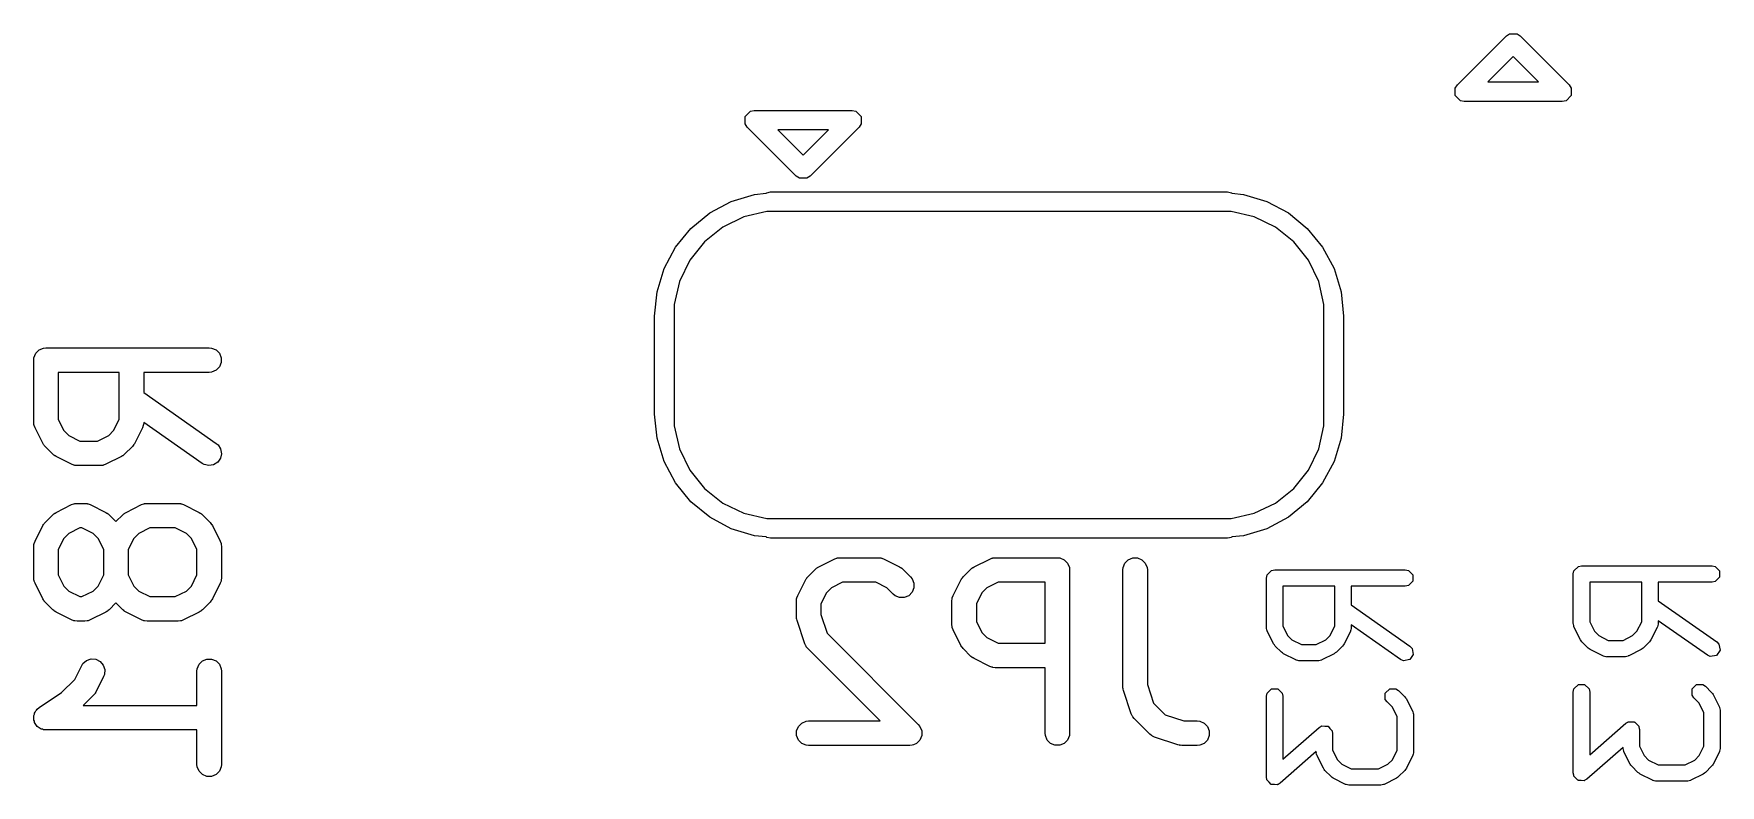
# Model space of a CAD drawing. Header units: inches. Extents: x 0.38 to 5.39, y 0.12 to 3.22.
# Drawn here: x 2.7981 to 3.2049, y 1.8721 to 2.0534 of the extents above; entities that cross this region are included whole.
import ezdxf

# ---------------------------------------------------------------- set-up
doc = ezdxf.new("R2010")
doc.units = ezdxf.units.IN
doc.header["$MEASUREMENT"] = 0
doc.layers.add('BLACK', color=250, linetype='CONTINUOUS')

msp = doc.modelspace()

# ---------------------------------------------------------------- linework, layer by layer
at = {"layer": 'BLACK', "linetype": 'CONTINUOUS'}
for p, q in [((3.14148, 2.04104), (3.15329, 2.05285)), ((3.15329, 2.05285), (3.15406, 2.05336)), ((3.15406, 2.05336), (3.15586, 2.05336)), ((3.15586, 2.05336), (3.15663, 2.05285)), ((3.15663, 2.05285), (3.16844, 2.04104)), ((3.15496, 2.04784), (3.14885, 2.04173)), ((3.16107, 2.04173), (3.15496, 2.04784)), ((3.14097, 2.04027), (3.14148, 2.04104)), ((3.14097, 2.03847), (3.14097, 2.04027)), ((3.14225, 2.03719), (3.14097, 2.03847)), ((3.14885, 2.04173), (3.16107, 2.04173)), ((3.16895, 2.03847), (3.16768, 2.03719)), ((3.16844, 2.04104), (3.16895, 2.04027)), ((3.16895, 2.04027), (3.16895, 2.03847)), ((2.96971, 2.03342), (2.97099, 2.0347)), ((2.97099, 2.0347), (2.97189, 2.03488)), ((2.97189, 2.03488), (2.99551, 2.03488)), ((2.99551, 2.03488), (2.99642, 2.0347)), ((2.99642, 2.0347), (2.99769, 2.03342)), ((3.14315, 2.03701), (3.14225, 2.03719)), ((3.16677, 2.03701), (3.14315, 2.03701)), ((3.16768, 2.03719), (3.16677, 2.03701)), ((2.96971, 2.03162), (2.96971, 2.03342)), ((2.97022, 2.03085), (2.96971, 2.03162)), ((2.98203, 2.01904), (2.97022, 2.03085)), ((2.97759, 2.03016), (2.9837, 2.02405)), ((2.98981, 2.03016), (2.97759, 2.03016)), ((2.9837, 2.02405), (2.98981, 2.03016)), ((2.99718, 2.03085), (2.98537, 2.01904)), ((2.99769, 2.03162), (2.99718, 2.03085)), ((2.99769, 2.03342), (2.99769, 2.03162)), ((2.9828, 2.01853), (2.98203, 2.01904)), ((2.9846, 2.01853), (2.9828, 2.01853)), ((2.98537, 2.01904), (2.9846, 2.01853)), ((2.96634, 2.01292), (2.97196, 2.01462)), ((2.97196, 2.01462), (2.97481, 2.0149)), ((2.97481, 2.0149), (2.97492, 2.01502)), ((2.97492, 2.01502), (2.97583, 2.0152)), ((2.97583, 2.0152), (3.08606, 2.0152)), ((3.08606, 2.0152), (3.08697, 2.01502)), ((3.08697, 2.01502), (3.08708, 2.0149)), ((3.08708, 2.0149), (3.08993, 2.01462)), ((3.08993, 2.01462), (3.09554, 2.01292)), ((2.95664, 2.00643), (2.96117, 2.01015)), ((2.96117, 2.01015), (2.96634, 2.01292)), ((2.97496, 2.01047), (2.96942, 2.00921)), ((2.9778, 2.01047), (2.97496, 2.01047)), ((3.08409, 2.01047), (2.9778, 2.01047)), ((3.08693, 2.01047), (3.08409, 2.01047)), ((3.09247, 2.00921), (3.08693, 2.01047)), ((3.09554, 2.01292), (3.10072, 2.01015)), ((3.10072, 2.01015), (3.10525, 2.00643)), ((2.95292, 2.0019), (2.95664, 2.00643)), ((2.9643, 2.00675), (2.95987, 2.00321)), ((2.96942, 2.00921), (2.9643, 2.00675)), ((3.09758, 2.00675), (3.09247, 2.00921)), ((3.10202, 2.00321), (3.09758, 2.00675)), ((3.10525, 2.00643), (3.10897, 2.0019)), ((2.95015, 1.99673), (2.95292, 2.0019)), ((2.95987, 2.00321), (2.95633, 1.99877)), ((3.10556, 1.99877), (3.10202, 2.00321)), ((3.10897, 2.0019), (3.11174, 1.99673)), ((2.95633, 1.99877), (2.95386, 1.99365)), ((3.10803, 1.99365), (3.10556, 1.99877)), ((2.94845, 1.99111), (2.95015, 1.99673)), ((2.95386, 1.99365), (2.9526, 1.98811)), ((3.10929, 1.98811), (3.10803, 1.99365)), ((3.11174, 1.99673), (3.11344, 1.99111)), ((2.94787, 1.98528), (2.94845, 1.99111)), ((3.11344, 1.99111), (3.11402, 1.98528)), ((2.94787, 1.96165), (2.94787, 1.98528)), ((2.9526, 1.98811), (2.9526, 1.98528)), ((2.9526, 1.98528), (2.9526, 1.96165)), ((3.10929, 1.98528), (3.10929, 1.98811)), ((3.10929, 1.96165), (3.10929, 1.98528)), ((3.11402, 1.98528), (3.11402, 1.96165)), ((2.79862, 1.97631), (2.79944, 1.97712)), ((2.79944, 1.97712), (2.8005, 1.97756)), ((2.8005, 1.97756), (2.80108, 1.97762)), ((2.80108, 1.97762), (2.84045, 1.97762)), ((2.84045, 1.97762), (2.84103, 1.97756)), ((2.84103, 1.97756), (2.84209, 1.97712)), ((2.84209, 1.97712), (2.8429, 1.97631)), ((2.79813, 1.97466), (2.79818, 1.97524)), ((2.79813, 1.95967), (2.79813, 1.97466)), ((2.79818, 1.97524), (2.79862, 1.97631)), ((2.8429, 1.97302), (2.84209, 1.97221)), ((2.8429, 1.97631), (2.84335, 1.97524)), ((2.84335, 1.97409), (2.8429, 1.97302)), ((2.84335, 1.97524), (2.84335, 1.97409)), ((2.81875, 1.97171), (2.80403, 1.97171)), ((2.80403, 1.97171), (2.80403, 1.96036)), ((2.81875, 1.96036), (2.81875, 1.97171)), ((2.84045, 1.97171), (2.82465, 1.97171)), ((2.82465, 1.97171), (2.82465, 1.96683)), ((2.84103, 1.97177), (2.84045, 1.97171)), ((2.84209, 1.97221), (2.84103, 1.97177)), ((2.82465, 1.96683), (2.84214, 1.95459)), ((2.94845, 1.95582), (2.94787, 1.96165)), ((2.9526, 1.96165), (2.9526, 1.95881)), ((3.10929, 1.95881), (3.10929, 1.96165)), ((3.11402, 1.96165), (3.11344, 1.95582)), ((2.79818, 1.95909), (2.79813, 1.95967)), ((2.79822, 1.95899), (2.79818, 1.95909)), ((2.79823, 1.95889), (2.79822, 1.95899)), ((2.79844, 1.95835), (2.79823, 1.95889)), ((2.80031, 1.9546), (2.79844, 1.95835)), ((2.80403, 1.96036), (2.80538, 1.95767)), ((2.80538, 1.95767), (2.80658, 1.95647)), ((2.8162, 1.95647), (2.8174, 1.95767)), ((2.8174, 1.95767), (2.81875, 1.96036)), ((2.82434, 1.95835), (2.82247, 1.9546)), ((2.82455, 1.95889), (2.82434, 1.95835)), ((2.82456, 1.95899), (2.82455, 1.95889)), ((2.8246, 1.95909), (2.82456, 1.95899)), ((2.82465, 1.95962), (2.8246, 1.95909)), ((2.83876, 1.94975), (2.82465, 1.95962)), ((2.9526, 1.95881), (2.95386, 1.95328)), ((3.10803, 1.95328), (3.10929, 1.95881)), ((2.80047, 1.95435), (2.80031, 1.9546)), ((2.8005, 1.95428), (2.80047, 1.95435)), ((2.80057, 1.9542), (2.8005, 1.95428)), ((2.80062, 1.95411), (2.80057, 1.9542)), ((2.80068, 1.95406), (2.80062, 1.95411)), ((2.80087, 1.95383), (2.80068, 1.95406)), ((2.80274, 1.95195), (2.80087, 1.95383)), ((2.80658, 1.95647), (2.80928, 1.95512)), ((2.80928, 1.95512), (2.81351, 1.95512)), ((2.81351, 1.95512), (2.8162, 1.95647)), ((2.82192, 1.95383), (2.82004, 1.95195)), ((2.8221, 1.95406), (2.82192, 1.95383)), ((2.82216, 1.95411), (2.8221, 1.95406)), ((2.82222, 1.9542), (2.82216, 1.95411)), ((2.82228, 1.95428), (2.82222, 1.9542)), ((2.82231, 1.95435), (2.82228, 1.95428)), ((2.82247, 1.9546), (2.82231, 1.95435)), ((2.84214, 1.95459), (2.84258, 1.95421)), ((2.84258, 1.95421), (2.8432, 1.95324)), ((2.8432, 1.95324), (2.8434, 1.9521)), ((2.95015, 1.9502), (2.94845, 1.95582)), ((2.95386, 1.95328), (2.95633, 1.94816)), ((3.10556, 1.94816), (3.10803, 1.95328)), ((3.11344, 1.95582), (3.11174, 1.9502)), ((2.80297, 1.95177), (2.80274, 1.95195)), ((2.80302, 1.95171), (2.80297, 1.95177)), ((2.80311, 1.95165), (2.80302, 1.95171)), ((2.80319, 1.95159), (2.80311, 1.95165)), ((2.80326, 1.95156), (2.80319, 1.95159)), ((2.80351, 1.9514), (2.80326, 1.95156)), ((2.80726, 1.94953), (2.80351, 1.9514)), ((2.8078, 1.94932), (2.80726, 1.94953)), ((2.8079, 1.94931), (2.8078, 1.94932)), ((2.808, 1.94927), (2.8079, 1.94931)), ((2.80858, 1.94921), (2.808, 1.94927)), ((2.8142, 1.94921), (2.80858, 1.94921)), ((2.81478, 1.94927), (2.8142, 1.94921)), ((2.81488, 1.94931), (2.81478, 1.94927)), ((2.81498, 1.94932), (2.81488, 1.94931)), ((2.81552, 1.94953), (2.81498, 1.94932)), ((2.81927, 1.9514), (2.81552, 1.94953)), ((2.81952, 1.95156), (2.81927, 1.9514)), ((2.81959, 1.95159), (2.81952, 1.95156)), ((2.81967, 1.95165), (2.81959, 1.95159)), ((2.81976, 1.95171), (2.81967, 1.95165)), ((2.81981, 1.95177), (2.81976, 1.95171)), ((2.82004, 1.95195), (2.81981, 1.95177)), ((2.83926, 1.94946), (2.83876, 1.94975)), ((2.84039, 1.94922), (2.83926, 1.94946)), ((2.84152, 1.94942), (2.84039, 1.94922)), ((2.84249, 1.95003), (2.84152, 1.94942)), ((2.84315, 1.95098), (2.84249, 1.95003)), ((2.8434, 1.9521), (2.84315, 1.95098)), ((2.95292, 1.94503), (2.95015, 1.9502)), ((3.11174, 1.9502), (3.10897, 1.94503)), ((2.95664, 1.9405), (2.95292, 1.94503)), ((2.95633, 1.94816), (2.95987, 1.94372)), ((3.10202, 1.94372), (3.10556, 1.94816)), ((3.10897, 1.94503), (3.10525, 1.9405)), ((2.96117, 1.93677), (2.95664, 1.9405)), ((2.95987, 1.94372), (2.9643, 1.94018)), ((3.09758, 1.94018), (3.10202, 1.94372)), ((3.10525, 1.9405), (3.10072, 1.93677)), ((2.80087, 1.93551), (2.80274, 1.93738)), ((2.80274, 1.93738), (2.80297, 1.93757)), ((2.80297, 1.93757), (2.80302, 1.93763)), ((2.80302, 1.93763), (2.80311, 1.93768)), ((2.80311, 1.93768), (2.80319, 1.93775)), ((2.80319, 1.93775), (2.80326, 1.93778)), ((2.80326, 1.93778), (2.80351, 1.93794)), ((2.80351, 1.93794), (2.80726, 1.93981)), ((2.80726, 1.93981), (2.8078, 1.94002)), ((2.8078, 1.94002), (2.8079, 1.94002)), ((2.8079, 1.94002), (2.808, 1.94007)), ((2.808, 1.94007), (2.80858, 1.94012)), ((2.80858, 1.94012), (2.81045, 1.94012)), ((2.81045, 1.94012), (2.81103, 1.94007)), ((2.81103, 1.94007), (2.81113, 1.94002)), ((2.81113, 1.94002), (2.81123, 1.94002)), ((2.81123, 1.94002), (2.81177, 1.93981)), ((2.81177, 1.93981), (2.81552, 1.93794)), ((2.81552, 1.93794), (2.81577, 1.93778)), ((2.81577, 1.93778), (2.81584, 1.93775)), ((2.81584, 1.93775), (2.81592, 1.93768)), ((2.81592, 1.93768), (2.81601, 1.93763)), ((2.81601, 1.93763), (2.81606, 1.93757)), ((2.81606, 1.93757), (2.81629, 1.93738)), ((2.81629, 1.93738), (2.81795, 1.93572)), ((2.81795, 1.93572), (2.81961, 1.93738)), ((2.81961, 1.93738), (2.81984, 1.93757)), ((2.81984, 1.93757), (2.81989, 1.93763)), ((2.81989, 1.93763), (2.81998, 1.93768)), ((2.81998, 1.93768), (2.82006, 1.93775)), ((2.82006, 1.93775), (2.82013, 1.93778)), ((2.82013, 1.93778), (2.82038, 1.93794)), ((2.82038, 1.93794), (2.82413, 1.93981)), ((2.82413, 1.93981), (2.82467, 1.94002)), ((2.82467, 1.94002), (2.82478, 1.94002)), ((2.82478, 1.94002), (2.82488, 1.94007)), ((2.82488, 1.94007), (2.82545, 1.94012)), ((2.82545, 1.94012), (2.83295, 1.94012)), ((2.83295, 1.94012), (2.83353, 1.94007)), ((2.83353, 1.94007), (2.83362, 1.94002)), ((2.83362, 1.94002), (2.83373, 1.94002)), ((2.83373, 1.94002), (2.83427, 1.93981)), ((2.83427, 1.93981), (2.83802, 1.93794)), ((2.83802, 1.93794), (2.83827, 1.93778)), ((2.83827, 1.93778), (2.83834, 1.93775)), ((2.83834, 1.93775), (2.83842, 1.93768)), ((2.83842, 1.93768), (2.83851, 1.93763)), ((2.83851, 1.93763), (2.83856, 1.93757)), ((2.83856, 1.93757), (2.83879, 1.93738)), ((2.83879, 1.93738), (2.84066, 1.93551)), ((2.96634, 1.93401), (2.96117, 1.93677)), ((2.9643, 1.94018), (2.96942, 1.93772)), ((2.96942, 1.93772), (2.97496, 1.93646)), ((2.97496, 1.93646), (2.97583, 1.93646)), ((2.97583, 1.93646), (3.08606, 1.93646)), ((3.08606, 1.93646), (3.08693, 1.93646)), ((3.08693, 1.93646), (3.09247, 1.93772)), ((3.09247, 1.93772), (3.09758, 1.94018)), ((3.10072, 1.93677), (3.09554, 1.93401)), ((2.79844, 1.93099), (2.80031, 1.93474)), ((2.80031, 1.93474), (2.80047, 1.93499)), ((2.80047, 1.93499), (2.8005, 1.93506)), ((2.8005, 1.93506), (2.80057, 1.93514)), ((2.80057, 1.93514), (2.80062, 1.93523)), ((2.80062, 1.93523), (2.80068, 1.93528)), ((2.80068, 1.93528), (2.80087, 1.93551)), ((2.80658, 1.93287), (2.80538, 1.93167)), ((2.80928, 1.93422), (2.80658, 1.93287)), ((2.80976, 1.93422), (2.80928, 1.93422)), ((2.81245, 1.93287), (2.80976, 1.93422)), ((2.81365, 1.93167), (2.81245, 1.93287)), ((2.82345, 1.93287), (2.82225, 1.93167)), ((2.82615, 1.93422), (2.82345, 1.93287)), ((2.83225, 1.93422), (2.82615, 1.93422)), ((2.83495, 1.93287), (2.83225, 1.93422)), ((2.83615, 1.93167), (2.83495, 1.93287)), ((2.84066, 1.93551), (2.84085, 1.93528)), ((2.84085, 1.93528), (2.84091, 1.93523)), ((2.84091, 1.93523), (2.84096, 1.93514)), ((2.84096, 1.93514), (2.84103, 1.93506)), ((2.84103, 1.93506), (2.84106, 1.93499)), ((2.84106, 1.93499), (2.84122, 1.93474)), ((2.84122, 1.93474), (2.84309, 1.93099)), ((2.97196, 1.93231), (2.96634, 1.93401)), ((2.97481, 1.93203), (2.97196, 1.93231)), ((3.08993, 1.93231), (3.08708, 1.93203)), ((3.09554, 1.93401), (3.08993, 1.93231)), ((2.79813, 1.92967), (2.79818, 1.93025)), ((2.79813, 1.92217), (2.79813, 1.92967)), ((2.79818, 1.93025), (2.79822, 1.93034)), ((2.79822, 1.93034), (2.79823, 1.93045)), ((2.79823, 1.93045), (2.79844, 1.93099)), ((2.80538, 1.93167), (2.80403, 1.92897)), ((2.80403, 1.92897), (2.80403, 1.92287)), ((2.815, 1.92897), (2.81365, 1.93167)), ((2.815, 1.92287), (2.815, 1.92897)), ((2.82225, 1.93167), (2.82091, 1.92897)), ((2.82091, 1.92897), (2.82091, 1.92287)), ((2.8375, 1.92897), (2.83615, 1.93167)), ((2.8375, 1.92287), (2.8375, 1.92897)), ((2.84309, 1.93099), (2.8433, 1.93045)), ((2.8433, 1.93045), (2.8433, 1.93034)), ((2.8433, 1.93034), (2.84335, 1.93025)), ((2.84335, 1.93025), (2.8434, 1.92967)), ((2.8434, 1.92967), (2.8434, 1.92217)), ((2.97492, 1.93191), (2.97481, 1.93203)), ((2.97583, 1.93173), (2.97492, 1.93191)), ((2.9778, 1.93173), (2.97583, 1.93173)), ((3.08409, 1.93173), (2.9778, 1.93173)), ((3.08606, 1.93173), (3.08409, 1.93173)), ((3.08697, 1.93191), (3.08606, 1.93173)), ((3.08708, 1.93203), (3.08697, 1.93191)), ((2.9848, 1.9224), (2.98667, 1.92428)), ((2.98667, 1.92428), (2.9869, 1.92446)), ((2.9869, 1.92446), (2.98695, 1.92452)), ((2.98695, 1.92452), (2.98704, 1.92458)), ((2.98704, 1.92458), (2.98712, 1.92464)), ((2.98712, 1.92464), (2.98719, 1.92467)), ((2.98719, 1.92467), (2.98744, 1.92483)), ((2.98744, 1.92483), (2.99119, 1.9267)), ((2.99119, 1.9267), (2.99173, 1.92691)), ((2.99173, 1.92691), (2.99184, 1.92692)), ((2.99184, 1.92692), (2.99194, 1.92696)), ((2.99194, 1.92696), (2.99251, 1.92701)), ((2.99251, 1.92701), (3.00189, 1.92701)), ((3.00189, 1.92701), (3.00246, 1.92696)), ((3.00246, 1.92696), (3.00256, 1.92692)), ((3.00256, 1.92692), (3.00267, 1.92691)), ((3.00267, 1.92691), (3.00321, 1.9267)), ((3.00321, 1.9267), (3.00696, 1.92483)), ((3.00696, 1.92483), (3.0072, 1.92467)), ((3.0072, 1.92467), (3.00728, 1.92464)), ((3.00728, 1.92464), (3.00736, 1.92458)), ((3.00736, 1.92458), (3.00745, 1.92452)), ((3.00745, 1.92452), (3.0075, 1.92446)), ((3.0075, 1.92446), (3.00772, 1.92428)), ((3.00772, 1.92428), (3.0096, 1.9224)), ((3.0223, 1.9224), (3.02417, 1.92428)), ((3.02417, 1.92428), (3.0244, 1.92446)), ((3.0244, 1.92446), (3.02445, 1.92452)), ((3.02445, 1.92452), (3.02454, 1.92458)), ((3.02454, 1.92458), (3.02462, 1.92464)), ((3.02462, 1.92464), (3.02469, 1.92467)), ((3.02469, 1.92467), (3.02494, 1.92483)), ((3.02494, 1.92483), (3.02869, 1.9267)), ((3.02869, 1.9267), (3.02923, 1.92691)), ((3.02923, 1.92691), (3.02933, 1.92692)), ((3.02933, 1.92692), (3.02943, 1.92696)), ((3.02943, 1.92696), (3.03001, 1.92701)), ((3.03001, 1.92701), (3.04501, 1.92701)), ((3.04501, 1.92701), (3.04558, 1.92696)), ((3.04558, 1.92696), (3.04665, 1.92652)), ((3.04665, 1.92652), (3.04746, 1.9257)), ((3.04746, 1.9257), (3.0479, 1.92464)), ((3.0479, 1.92464), (3.04796, 1.92406)), ((3.04796, 1.92406), (3.04796, 1.88469)), ((3.0608, 1.92406), (3.06086, 1.92464)), ((3.0608, 1.89594), (3.0608, 1.92406)), ((3.06086, 1.92464), (3.0613, 1.9257)), ((3.0613, 1.9257), (3.06211, 1.92652)), ((3.06211, 1.92652), (3.06318, 1.92696)), ((3.06318, 1.92696), (3.06433, 1.92696)), ((3.06433, 1.92696), (3.06539, 1.92652)), ((3.06539, 1.92652), (3.06621, 1.9257)), ((3.06621, 1.9257), (3.06665, 1.92464)), ((3.06665, 1.92464), (3.06671, 1.92406)), ((3.06671, 1.92406), (3.06671, 1.89642)), ((3.09666, 1.92392), (3.09741, 1.92407)), ((3.09741, 1.92407), (3.12891, 1.92407)), ((3.12891, 1.92407), (3.12966, 1.92392)), ((3.16959, 1.92386), (3.17066, 1.92492)), ((3.17066, 1.92492), (3.17141, 1.92507)), ((3.17141, 1.92507), (3.20291, 1.92507)), ((3.20291, 1.92507), (3.20366, 1.92492)), ((3.20366, 1.92492), (3.20473, 1.92386)), ((2.79818, 1.9216), (2.79813, 1.92217)), ((2.79822, 1.9215), (2.79818, 1.9216)), ((2.79823, 1.92139), (2.79822, 1.9215)), ((2.79844, 1.92085), (2.79823, 1.92139)), ((2.80031, 1.9171), (2.79844, 1.92085)), ((2.80403, 1.92287), (2.80538, 1.92017)), ((2.80538, 1.92017), (2.80658, 1.91897)), ((2.81245, 1.91897), (2.81365, 1.92017)), ((2.81365, 1.92017), (2.815, 1.92287)), ((2.82091, 1.92287), (2.82225, 1.92017)), ((2.82225, 1.92017), (2.82345, 1.91897)), ((2.83495, 1.91897), (2.83615, 1.92017)), ((2.83615, 1.92017), (2.8375, 1.92287)), ((2.84309, 1.92085), (2.84122, 1.9171)), ((2.8433, 1.92139), (2.84309, 1.92085)), ((2.84335, 1.9216), (2.8433, 1.9215)), ((2.8433, 1.9215), (2.8433, 1.92139)), ((2.8434, 1.92217), (2.84335, 1.9216)), ((2.98237, 1.91788), (2.98425, 1.92163)), ((2.98425, 1.92163), (2.9844, 1.92188)), ((2.9844, 1.92188), (2.98443, 1.92195)), ((2.98443, 1.92195), (2.9845, 1.92203)), ((2.9845, 1.92203), (2.98456, 1.92212)), ((2.98456, 1.92212), (2.98461, 1.92217)), ((2.98461, 1.92217), (2.9848, 1.9224)), ((2.99321, 1.92111), (2.99051, 1.91976)), ((3.00119, 1.92111), (2.99321, 1.92111)), ((3.00389, 1.91976), (3.00119, 1.92111)), ((3.0096, 1.9224), (3.00997, 1.92195)), ((3.00997, 1.92195), (3.01041, 1.92089)), ((3.01041, 1.92089), (3.01041, 1.91974)), ((3.01987, 1.91788), (3.02174, 1.92163)), ((3.02174, 1.92163), (3.0219, 1.92188)), ((3.0219, 1.92188), (3.02193, 1.92195)), ((3.02193, 1.92195), (3.02199, 1.92203)), ((3.02199, 1.92203), (3.02205, 1.92212)), ((3.02205, 1.92212), (3.02211, 1.92217)), ((3.02211, 1.92217), (3.0223, 1.9224)), ((3.0307, 1.92111), (3.02801, 1.91976)), ((3.04205, 1.92111), (3.0307, 1.92111)), ((3.04205, 1.90639), (3.04205, 1.92111)), ((3.09544, 1.9221), (3.09559, 1.92286)), ((3.09544, 1.9101), (3.09544, 1.9221)), ((3.09559, 1.92286), (3.09666, 1.92392)), ((3.11194, 1.92013), (3.09938, 1.92013)), ((3.09938, 1.92013), (3.09938, 1.91057)), ((3.11194, 1.91057), (3.11194, 1.92013)), ((3.12891, 1.92013), (3.11588, 1.92013)), ((3.11588, 1.92013), (3.11588, 1.91563)), ((3.12966, 1.92028), (3.12891, 1.92013)), ((3.12966, 1.92392), (3.13073, 1.92286)), ((3.13073, 1.92135), (3.12966, 1.92028)), ((3.13073, 1.92286), (3.13073, 1.92135)), ((3.16944, 1.9231), (3.16959, 1.92386)), ((3.16944, 1.91111), (3.16944, 1.9231)), ((3.18594, 1.92114), (3.17338, 1.92114)), ((3.17338, 1.92114), (3.17338, 1.91157)), ((3.18594, 1.91157), (3.18594, 1.92114)), ((3.20291, 1.92114), (3.18988, 1.92114)), ((3.18988, 1.92114), (3.18988, 1.91663)), ((3.20366, 1.92128), (3.20291, 1.92114)), ((3.20473, 1.92235), (3.20366, 1.92128)), ((3.20473, 1.92386), (3.20473, 1.92235)), ((2.80047, 1.91685), (2.80031, 1.9171)), ((2.8005, 1.91678), (2.80047, 1.91685)), ((2.80057, 1.9167), (2.8005, 1.91678)), ((2.80062, 1.91661), (2.80057, 1.9167)), ((2.80068, 1.91656), (2.80062, 1.91661)), ((2.80087, 1.91633), (2.80068, 1.91656)), ((2.80274, 1.91446), (2.80087, 1.91633)), ((2.80658, 1.91897), (2.80928, 1.91763)), ((2.80928, 1.91763), (2.80976, 1.91763)), ((2.80976, 1.91763), (2.81245, 1.91897)), ((2.81795, 1.91612), (2.81629, 1.91446)), ((2.81961, 1.91446), (2.81795, 1.91612)), ((2.82345, 1.91897), (2.82615, 1.91763)), ((2.82615, 1.91763), (2.83225, 1.91763)), ((2.83225, 1.91763), (2.83495, 1.91897)), ((2.84066, 1.91633), (2.83879, 1.91446)), ((2.84085, 1.91656), (2.84066, 1.91633)), ((2.84091, 1.91661), (2.84085, 1.91656)), ((2.84096, 1.9167), (2.84091, 1.91661)), ((2.84103, 1.91678), (2.84096, 1.9167)), ((2.84106, 1.91685), (2.84103, 1.91678)), ((2.84122, 1.9171), (2.84106, 1.91685)), ((2.98206, 1.91656), (2.98212, 1.91714)), ((2.98206, 1.91281), (2.98206, 1.91656)), ((2.98212, 1.91714), (2.98216, 1.91724)), ((2.98216, 1.91724), (2.98217, 1.91734)), ((2.98217, 1.91734), (2.98237, 1.91788)), ((2.98931, 1.91856), (2.98797, 1.91587)), ((2.98797, 1.91587), (2.98797, 1.91329)), ((2.99051, 1.91976), (2.98931, 1.91856)), ((3.00542, 1.91822), (3.00389, 1.91976)), ((3.00587, 1.91786), (3.00542, 1.91822)), ((3.00693, 1.91742), (3.00587, 1.91786)), ((3.00809, 1.91742), (3.00693, 1.91742)), ((3.00915, 1.91786), (3.00809, 1.91742)), ((3.00997, 1.91867), (3.00915, 1.91786)), ((3.01041, 1.91974), (3.00997, 1.91867)), ((3.01956, 1.91656), (3.01961, 1.91714)), ((3.01956, 1.91094), (3.01956, 1.91656)), ((3.01961, 1.91714), (3.01965, 1.91724)), ((3.01965, 1.91724), (3.01966, 1.91734)), ((3.01966, 1.91734), (3.01987, 1.91788)), ((3.02681, 1.91856), (3.02546, 1.91587)), ((3.02546, 1.91587), (3.02546, 1.91164)), ((3.02801, 1.91976), (3.02681, 1.91856)), ((3.18988, 1.91663), (3.20404, 1.90672)), ((2.80297, 1.91427), (2.80274, 1.91446)), ((2.80302, 1.91421), (2.80297, 1.91427)), ((2.80311, 1.91416), (2.80302, 1.91421)), ((2.80319, 1.91409), (2.80311, 1.91416)), ((2.80326, 1.91406), (2.80319, 1.91409)), ((2.80351, 1.91391), (2.80326, 1.91406)), ((2.80726, 1.91203), (2.80351, 1.91391)), ((2.8078, 1.91182), (2.80726, 1.91203)), ((2.8079, 1.91182), (2.8078, 1.91182)), ((2.808, 1.91178), (2.8079, 1.91182)), ((2.80858, 1.91172), (2.808, 1.91178)), ((2.81103, 1.91178), (2.81045, 1.91172)), ((2.81113, 1.91182), (2.81103, 1.91178)), ((2.81123, 1.91182), (2.81113, 1.91182)), ((2.81177, 1.91203), (2.81123, 1.91182)), ((2.81552, 1.91391), (2.81177, 1.91203)), ((2.81577, 1.91406), (2.81552, 1.91391)), ((2.81584, 1.91409), (2.81577, 1.91406)), ((2.81592, 1.91416), (2.81584, 1.91409)), ((2.81601, 1.91421), (2.81592, 1.91416)), ((2.81606, 1.91427), (2.81601, 1.91421)), ((2.81629, 1.91446), (2.81606, 1.91427)), ((2.81984, 1.91427), (2.81961, 1.91446)), ((2.81989, 1.91421), (2.81984, 1.91427)), ((2.81998, 1.91416), (2.81989, 1.91421)), ((2.82006, 1.91409), (2.81998, 1.91416)), ((2.82013, 1.91406), (2.82006, 1.91409)), ((2.82038, 1.91391), (2.82013, 1.91406)), ((2.82413, 1.91203), (2.82038, 1.91391)), ((2.82467, 1.91182), (2.82413, 1.91203)), ((2.82478, 1.91182), (2.82467, 1.91182)), ((2.82488, 1.91178), (2.82478, 1.91182)), ((2.82545, 1.91172), (2.82488, 1.91178)), ((2.83353, 1.91178), (2.83295, 1.91172)), ((2.83362, 1.91182), (2.83353, 1.91178)), ((2.83373, 1.91182), (2.83362, 1.91182)), ((2.83427, 1.91203), (2.83373, 1.91182)), ((2.83802, 1.91391), (2.83427, 1.91203)), ((2.83827, 1.91406), (2.83802, 1.91391)), ((2.83834, 1.91409), (2.83827, 1.91406)), ((2.83842, 1.91416), (2.83834, 1.91409)), ((2.83851, 1.91421), (2.83842, 1.91416)), ((2.83856, 1.91427), (2.83851, 1.91421)), ((2.83879, 1.91446), (2.83856, 1.91427)), ((2.98209, 1.91252), (2.98206, 1.91281)), ((2.98208, 1.91244), (2.98209, 1.91252)), ((2.98211, 1.91234), (2.98208, 1.91244)), ((2.98212, 1.91224), (2.98211, 1.91234)), ((2.98215, 1.91217), (2.98212, 1.91224)), ((2.98221, 1.91188), (2.98215, 1.91217)), ((2.98409, 1.90626), (2.98221, 1.91188)), ((2.98797, 1.91329), (2.98947, 1.90878)), ((3.11588, 1.91563), (3.13004, 1.90572)), ((3.20178, 1.90349), (3.18988, 1.91182)), ((3.18988, 1.91182), (3.18988, 1.91111)), ((2.81045, 1.91172), (2.80858, 1.91172)), ((2.83295, 1.91172), (2.82545, 1.91172)), ((2.98947, 1.90878), (3.01147, 1.88678)), ((3.01961, 1.91036), (3.01956, 1.91094)), ((3.01965, 1.91026), (3.01961, 1.91036)), ((3.01966, 1.91016), (3.01965, 1.91026)), ((3.01987, 1.90962), (3.01966, 1.91016)), ((3.02174, 1.90587), (3.01987, 1.90962)), ((3.02546, 1.91164), (3.02681, 1.90894)), ((3.02681, 1.90894), (3.02801, 1.90774)), ((3.02801, 1.90774), (3.0307, 1.90639)), ((3.09546, 1.91001), (3.09544, 1.9101)), ((3.09545, 1.90997), (3.09546, 1.91001)), ((3.09553, 1.90966), (3.09545, 1.90997)), ((3.09559, 1.90935), (3.09553, 1.90966)), ((3.09563, 1.90932), (3.09559, 1.90935)), ((3.09565, 1.90922), (3.09563, 1.90932)), ((3.09715, 1.90623), (3.09565, 1.90922)), ((3.09938, 1.91057), (3.10053, 1.90827)), ((3.10053, 1.90827), (3.10158, 1.90722)), ((3.10975, 1.90722), (3.11079, 1.90827)), ((3.11079, 1.90827), (3.11194, 1.91057)), ((3.11567, 1.90922), (3.11417, 1.90623)), ((3.1157, 1.90932), (3.11567, 1.90922)), ((3.11573, 1.90935), (3.1157, 1.90932)), ((3.11579, 1.90966), (3.11573, 1.90935)), ((3.11587, 1.90997), (3.11579, 1.90966)), ((3.11588, 1.9101), (3.11586, 1.91001)), ((3.11586, 1.91001), (3.11587, 1.90997)), ((3.12778, 1.90249), (3.11588, 1.91082)), ((3.11588, 1.91082), (3.11588, 1.9101)), ((3.16946, 1.91101), (3.16944, 1.91111)), ((3.16945, 1.91097), (3.16946, 1.91101)), ((3.16953, 1.91066), (3.16945, 1.91097)), ((3.16959, 1.91035), (3.16953, 1.91066)), ((3.16963, 1.91032), (3.16959, 1.91035)), ((3.16965, 1.91022), (3.16963, 1.91032)), ((3.17115, 1.90723), (3.16965, 1.91022)), ((3.17338, 1.91157), (3.17453, 1.90927)), ((3.17453, 1.90927), (3.17558, 1.90822)), ((3.17558, 1.90822), (3.17788, 1.90707)), ((3.18145, 1.90707), (3.18375, 1.90822)), ((3.18375, 1.90822), (3.18479, 1.90927)), ((3.18479, 1.90927), (3.18594, 1.91157)), ((3.18967, 1.91022), (3.18817, 1.90723)), ((3.1897, 1.91032), (3.18967, 1.91022)), ((3.18973, 1.91035), (3.1897, 1.91032)), ((3.18979, 1.91066), (3.18973, 1.91035)), ((3.18987, 1.91097), (3.18979, 1.91066)), ((3.18988, 1.91111), (3.18986, 1.91101)), ((3.18986, 1.91101), (3.18987, 1.91097)), ((2.98432, 1.90573), (2.98409, 1.90626)), ((2.98439, 1.90565), (2.98432, 1.90573)), ((2.98443, 1.90555), (2.98439, 1.90565)), ((2.9848, 1.9051), (2.98443, 1.90555)), ((3.00226, 1.88764), (2.9848, 1.9051)), ((3.0219, 1.90562), (3.02174, 1.90587)), ((3.02193, 1.90555), (3.0219, 1.90562)), ((3.02199, 1.90547), (3.02193, 1.90555)), ((3.02205, 1.90538), (3.02199, 1.90547)), ((3.02211, 1.90533), (3.02205, 1.90538)), ((3.0223, 1.9051), (3.02211, 1.90533)), ((3.02417, 1.90323), (3.0223, 1.9051)), ((3.0307, 1.90639), (3.04205, 1.90639)), ((3.09735, 1.90598), (3.09715, 1.90623)), ((3.09752, 1.90571), (3.09735, 1.90598)), ((3.09902, 1.90421), (3.09752, 1.90571)), ((3.09928, 1.90404), (3.09902, 1.90421)), ((3.09953, 1.90384), (3.09928, 1.90404)), ((3.10253, 1.90235), (3.09953, 1.90384)), ((3.10158, 1.90722), (3.10388, 1.90607)), ((3.10388, 1.90607), (3.10745, 1.90607)), ((3.10745, 1.90607), (3.10975, 1.90722)), ((3.11179, 1.90384), (3.10879, 1.90235)), ((3.11204, 1.90404), (3.11179, 1.90384)), ((3.1123, 1.90421), (3.11204, 1.90404)), ((3.1138, 1.90571), (3.1123, 1.90421)), ((3.11398, 1.90598), (3.1138, 1.90571)), ((3.11417, 1.90623), (3.11398, 1.90598)), ((3.13083, 1.90368), (3.12997, 1.90245)), ((3.13004, 1.90572), (3.13057, 1.90516)), ((3.13057, 1.90516), (3.13083, 1.90368)), ((3.17135, 1.90698), (3.17115, 1.90723)), ((3.17152, 1.90671), (3.17135, 1.90698)), ((3.17302, 1.90521), (3.17152, 1.90671)), ((3.17328, 1.90504), (3.17302, 1.90521)), ((3.17353, 1.90484), (3.17328, 1.90504)), ((3.17653, 1.90335), (3.17353, 1.90484)), ((3.17788, 1.90707), (3.18145, 1.90707)), ((3.18579, 1.90484), (3.18279, 1.90335)), ((3.18604, 1.90504), (3.18579, 1.90484)), ((3.1863, 1.90521), (3.18604, 1.90504)), ((3.1878, 1.90671), (3.1863, 1.90521)), ((3.18798, 1.90698), (3.1878, 1.90671)), ((3.18817, 1.90723), (3.18798, 1.90698)), ((3.20483, 1.90468), (3.20397, 1.90345)), ((3.20404, 1.90672), (3.20457, 1.90616)), ((3.20457, 1.90616), (3.20483, 1.90468)), ((2.80803, 1.89767), (2.80969, 1.90099)), ((2.80969, 1.90099), (2.81, 1.90148)), ((2.81, 1.90148), (2.81087, 1.90224)), ((2.81087, 1.90224), (2.81196, 1.9026)), ((2.81196, 1.9026), (2.81311, 1.90252)), ((2.81311, 1.90252), (2.81414, 1.90201)), ((2.81414, 1.90201), (2.81489, 1.90114)), ((2.81489, 1.90114), (2.81526, 1.90004)), ((2.81526, 1.90004), (2.81518, 1.89889)), ((2.8375, 1.89967), (2.83755, 1.90025)), ((2.8375, 1.89138), (2.8375, 1.89967)), ((2.83755, 1.90025), (2.83799, 1.90131)), ((2.83799, 1.90131), (2.83881, 1.90213)), ((2.83881, 1.90213), (2.83987, 1.90257)), ((2.83987, 1.90257), (2.84103, 1.90257)), ((2.84103, 1.90257), (2.84209, 1.90213)), ((2.84209, 1.90213), (2.8429, 1.90131)), ((2.8429, 1.90131), (2.84335, 1.90025)), ((2.84335, 1.90025), (2.8434, 1.89967)), ((2.8434, 1.89967), (2.8434, 1.87718)), ((3.0244, 1.90304), (3.02417, 1.90323)), ((3.02445, 1.90298), (3.0244, 1.90304)), ((3.02454, 1.90293), (3.02445, 1.90298)), ((3.02462, 1.90286), (3.02454, 1.90293)), ((3.02469, 1.90283), (3.02462, 1.90286)), ((3.02494, 1.90267), (3.02469, 1.90283)), ((3.02869, 1.9008), (3.02494, 1.90267)), ((3.02923, 1.90059), (3.02869, 1.9008)), ((3.02933, 1.90058), (3.02923, 1.90059)), ((3.02943, 1.90054), (3.02933, 1.90058)), ((3.03001, 1.90049), (3.02943, 1.90054)), ((3.04205, 1.90049), (3.03001, 1.90049)), ((3.04205, 1.88469), (3.04205, 1.90049)), ((3.10263, 1.90232), (3.10253, 1.90235)), ((3.10266, 1.90229), (3.10263, 1.90232)), ((3.10297, 1.90223), (3.10266, 1.90229)), ((3.10327, 1.90214), (3.10297, 1.90223)), ((3.10332, 1.90216), (3.10327, 1.90214)), ((3.10341, 1.90214), (3.10332, 1.90216)), ((3.10791, 1.90214), (3.10341, 1.90214)), ((3.10801, 1.90216), (3.10791, 1.90214)), ((3.10805, 1.90214), (3.10801, 1.90216)), ((3.10836, 1.90223), (3.10805, 1.90214)), ((3.10867, 1.90229), (3.10836, 1.90223)), ((3.1087, 1.90232), (3.10867, 1.90229)), ((3.10879, 1.90235), (3.1087, 1.90232)), ((3.12848, 1.90218), (3.12778, 1.90249)), ((3.12997, 1.90245), (3.12848, 1.90218)), ((3.17663, 1.90332), (3.17653, 1.90335)), ((3.17666, 1.90329), (3.17663, 1.90332)), ((3.17697, 1.90323), (3.17666, 1.90329)), ((3.17727, 1.90314), (3.17697, 1.90323)), ((3.17732, 1.90316), (3.17727, 1.90314)), ((3.17741, 1.90314), (3.17732, 1.90316)), ((3.18191, 1.90314), (3.17741, 1.90314)), ((3.18201, 1.90316), (3.18191, 1.90314)), ((3.18205, 1.90314), (3.18201, 1.90316)), ((3.18236, 1.90323), (3.18205, 1.90314)), ((3.18267, 1.90329), (3.18236, 1.90323)), ((3.1827, 1.90332), (3.18267, 1.90329)), ((3.18279, 1.90335), (3.1827, 1.90332)), ((3.20248, 1.90318), (3.20178, 1.90349)), ((3.20397, 1.90345), (3.20248, 1.90318)), ((2.80482, 1.89447), (2.80803, 1.89767)), ((2.81497, 1.89835), (2.81309, 1.8946)), ((2.81518, 1.89889), (2.81497, 1.89835)), ((3.06083, 1.89565), (3.0608, 1.89594)), ((3.06082, 1.89557), (3.06083, 1.89565)), ((3.06085, 1.89547), (3.06082, 1.89557)), ((3.06086, 1.89536), (3.06085, 1.89547)), ((3.06671, 1.89642), (3.06821, 1.89191)), ((3.16959, 1.89536), (3.17066, 1.89643)), ((3.17066, 1.89643), (3.17217, 1.89643)), ((3.17217, 1.89643), (3.17323, 1.89536)), ((3.19809, 1.89536), (3.19916, 1.89643)), ((3.19916, 1.89643), (3.20066, 1.89643)), ((3.20066, 1.89643), (3.2013, 1.896)), ((3.2013, 1.896), (3.2028, 1.8945)), ((2.79944, 1.89088), (2.80482, 1.89447)), ((2.81254, 1.89384), (2.81008, 1.89138)), ((2.81273, 1.89406), (2.81254, 1.89384)), ((2.81279, 1.89411), (2.81273, 1.89406)), ((2.81284, 1.8942), (2.81279, 1.89411)), ((2.81291, 1.89428), (2.81284, 1.8942)), ((2.81294, 1.89436), (2.81291, 1.89428)), ((2.81309, 1.8946), (2.81294, 1.89436)), ((3.06089, 1.89529), (3.06086, 1.89536)), ((3.06095, 1.89501), (3.06089, 1.89529)), ((3.06283, 1.88938), (3.06095, 1.89501)), ((3.06821, 1.89191), (3.07097, 1.88915)), ((3.09544, 1.89361), (3.09559, 1.89436)), ((3.09544, 1.87411), (3.09544, 1.89361)), ((3.09559, 1.89436), (3.09666, 1.89543)), ((3.09666, 1.89543), (3.09817, 1.89543)), ((3.09817, 1.89543), (3.09923, 1.89436)), ((3.09923, 1.89436), (3.09938, 1.89361)), ((3.09938, 1.89361), (3.09938, 1.87845)), ((3.12409, 1.89436), (3.12516, 1.89543)), ((3.12409, 1.89285), (3.12409, 1.89436)), ((3.12452, 1.89222), (3.12409, 1.89285)), ((3.12579, 1.89094), (3.12452, 1.89222)), ((3.12516, 1.89543), (3.12666, 1.89543)), ((3.12666, 1.89543), (3.1273, 1.895)), ((3.1273, 1.895), (3.1288, 1.8935)), ((3.1288, 1.8935), (3.12898, 1.89324)), ((3.12898, 1.89324), (3.12917, 1.89299)), ((3.12917, 1.89299), (3.13067, 1.88999)), ((3.16944, 1.89461), (3.16959, 1.89536)), ((3.16944, 1.87511), (3.16944, 1.89461)), ((3.17323, 1.89536), (3.17338, 1.89461)), ((3.17338, 1.89461), (3.17338, 1.87945)), ((3.19809, 1.89385), (3.19809, 1.89536)), ((3.19852, 1.89322), (3.19809, 1.89385)), ((3.19979, 1.89194), (3.19852, 1.89322)), ((3.20094, 1.88964), (3.19979, 1.89194)), ((3.2028, 1.8945), (3.20298, 1.89424)), ((3.20298, 1.89424), (3.20317, 1.89399)), ((3.20317, 1.89399), (3.20467, 1.89099)), ((2.79813, 1.88843), (2.79818, 1.88871)), ((2.79818, 1.88814), (2.79813, 1.88843)), ((2.79818, 1.889), (2.7983, 1.88927)), ((2.79818, 1.88871), (2.79818, 1.889)), ((2.79818, 1.88785), (2.79818, 1.88814)), ((2.79829, 1.88758), (2.79818, 1.88785)), ((2.79835, 1.8873), (2.79829, 1.88758)), ((2.7983, 1.88927), (2.79835, 1.88956)), ((2.79835, 1.88956), (2.79851, 1.8898)), ((2.79851, 1.8898), (2.79862, 1.89007)), ((2.79862, 1.89007), (2.79883, 1.89027)), ((2.79883, 1.89027), (2.79899, 1.89052)), ((2.79899, 1.89052), (2.79944, 1.89088)), ((2.79944, 1.89088), (2.79944, 1.89088)), ((2.79944, 1.89088), (2.79944, 1.89088)), ((2.79944, 1.89088), (2.79944, 1.89088)), ((2.81008, 1.89138), (2.8375, 1.89138)), ((2.98337, 1.88715), (2.98444, 1.88759)), ((2.98444, 1.88759), (2.98501, 1.88764)), ((2.98501, 1.88764), (3.00226, 1.88764)), ((3.06306, 1.88885), (3.06283, 1.88938)), ((3.06313, 1.88877), (3.06306, 1.88885)), ((3.06317, 1.88868), (3.06313, 1.88877)), ((3.06354, 1.88823), (3.06317, 1.88868)), ((3.06729, 1.88448), (3.06354, 1.88823)), ((3.07097, 1.88915), (3.07548, 1.88764)), ((3.07548, 1.88764), (3.07875, 1.88764)), ((3.07875, 1.88764), (3.07933, 1.88759)), ((3.07933, 1.88759), (3.08039, 1.88715)), ((3.12694, 1.88864), (3.12579, 1.89094)), ((3.12694, 1.88057), (3.12694, 1.88864)), ((3.13067, 1.88999), (3.1307, 1.88989)), ((3.1307, 1.88989), (3.13073, 1.88986)), ((3.13073, 1.88986), (3.13079, 1.88955)), ((3.13079, 1.88955), (3.13087, 1.88925)), ((3.13087, 1.88925), (3.13086, 1.8892)), ((3.13086, 1.8892), (3.13088, 1.88911)), ((3.13088, 1.88911), (3.13088, 1.88011)), ((3.18212, 1.88709), (3.1826, 1.88737)), ((3.1826, 1.88737), (3.18266, 1.88743)), ((3.18266, 1.88743), (3.1827, 1.88743)), ((3.1827, 1.88743), (3.18278, 1.88747)), ((3.18278, 1.88747), (3.18347, 1.88743)), ((3.18347, 1.88743), (3.18417, 1.88743)), ((3.18417, 1.88743), (3.18421, 1.88738)), ((3.18421, 1.88738), (3.18428, 1.88737)), ((3.18428, 1.88737), (3.18474, 1.88685)), ((3.20094, 1.88157), (3.20094, 1.88964)), ((3.20467, 1.89099), (3.2047, 1.89089)), ((3.2047, 1.89089), (3.20473, 1.89086)), ((3.20473, 1.89086), (3.20479, 1.89055)), ((3.20479, 1.89055), (3.20487, 1.89025)), ((3.20487, 1.89025), (3.20486, 1.8902)), ((3.20486, 1.8902), (3.20488, 1.89011)), ((3.20488, 1.89011), (3.20488, 1.88111)), ((2.79851, 1.88706), (2.79835, 1.8873)), ((2.79862, 1.88679), (2.79851, 1.88706)), ((2.79883, 1.88658), (2.79862, 1.88679)), ((2.79899, 1.88634), (2.79883, 1.88658)), ((2.79923, 1.88618), (2.79899, 1.88634)), ((2.79944, 1.88597), (2.79923, 1.88618)), ((2.79971, 1.88586), (2.79944, 1.88597)), ((2.79995, 1.8857), (2.79971, 1.88586)), ((2.80023, 1.88564), (2.79995, 1.8857)), ((2.8005, 1.88553), (2.80023, 1.88564)), ((2.80107, 1.88547), (2.8005, 1.88553)), ((2.80108, 1.88547), (2.80107, 1.88547)), ((2.8375, 1.88547), (2.80108, 1.88547)), ((2.80108, 1.88547), (2.80108, 1.88547)), ((2.80108, 1.88547), (2.80108, 1.88547)), ((2.8375, 1.87718), (2.8375, 1.88547)), ((2.98212, 1.88527), (2.98256, 1.88633)), ((2.98212, 1.88412), (2.98212, 1.88527)), ((2.98256, 1.88305), (2.98212, 1.88412)), ((2.98256, 1.88633), (2.98337, 1.88715)), ((3.01147, 1.88678), (3.01184, 1.88633)), ((3.01184, 1.88633), (3.01228, 1.88527)), ((3.01228, 1.88412), (3.01184, 1.88305)), ((3.01228, 1.88527), (3.01228, 1.88412)), ((3.04211, 1.88412), (3.04205, 1.88469)), ((3.04255, 1.88305), (3.04211, 1.88412)), ((3.0479, 1.88412), (3.04746, 1.88305)), ((3.04796, 1.88469), (3.0479, 1.88412)), ((3.06774, 1.88411), (3.06729, 1.88448)), ((3.06784, 1.88407), (3.06774, 1.88411)), ((3.06792, 1.884), (3.06784, 1.88407)), ((3.06844, 1.88377), (3.06792, 1.884)), ((3.07407, 1.88189), (3.06844, 1.88377)), ((3.08039, 1.88715), (3.08121, 1.88633)), ((3.08121, 1.88633), (3.08165, 1.88527)), ((3.08165, 1.88412), (3.08121, 1.88305)), ((3.08165, 1.88527), (3.08165, 1.88412)), ((3.09938, 1.87845), (3.10812, 1.88609)), ((3.10812, 1.88609), (3.1086, 1.88637)), ((3.1086, 1.88637), (3.10866, 1.88643)), ((3.10866, 1.88643), (3.1087, 1.88643)), ((3.1087, 1.88643), (3.10878, 1.88647)), ((3.10878, 1.88647), (3.10947, 1.88643)), ((3.10947, 1.88643), (3.11016, 1.88643)), ((3.11016, 1.88643), (3.11021, 1.88638)), ((3.11021, 1.88638), (3.11028, 1.88637)), ((3.11028, 1.88637), (3.11074, 1.88585)), ((3.11074, 1.88585), (3.11123, 1.88536)), ((3.11123, 1.88536), (3.11125, 1.88527)), ((3.11125, 1.88527), (3.11128, 1.88524)), ((3.11128, 1.88524), (3.11127, 1.88516)), ((3.11127, 1.88516), (3.11138, 1.88461)), ((3.11138, 1.88461), (3.11138, 1.88057)), ((3.17338, 1.87945), (3.18212, 1.88709)), ((3.18474, 1.88685), (3.18523, 1.88636)), ((3.18523, 1.88636), (3.18525, 1.88627)), ((3.18525, 1.88627), (3.18528, 1.88624)), ((3.18528, 1.88624), (3.18527, 1.88616)), ((3.18527, 1.88616), (3.18538, 1.88561)), ((3.18538, 1.88561), (3.18538, 1.88157)), ((2.98337, 1.88224), (2.98256, 1.88305)), ((2.98444, 1.8818), (2.98337, 1.88224)), ((2.98501, 1.88174), (2.98444, 1.8818)), ((3.00939, 1.88174), (2.98501, 1.88174)), ((3.00996, 1.8818), (3.00939, 1.88174)), ((3.01027, 1.88193), (3.00996, 1.8818)), ((3.01103, 1.88224), (3.01027, 1.88193)), ((3.01184, 1.88305), (3.01103, 1.88224)), ((3.04337, 1.88224), (3.04255, 1.88305)), ((3.04443, 1.8818), (3.04337, 1.88224)), ((3.04558, 1.8818), (3.04443, 1.8818)), ((3.04665, 1.88224), (3.04558, 1.8818)), ((3.04746, 1.88305), (3.04665, 1.88224)), ((3.07435, 1.88183), (3.07407, 1.88189)), ((3.07443, 1.8818), (3.07435, 1.88183)), ((3.07453, 1.88179), (3.07443, 1.8818)), ((3.07463, 1.88176), (3.07453, 1.88179)), ((3.07471, 1.88177), (3.07463, 1.88176)), ((3.075, 1.88174), (3.07471, 1.88177)), ((3.07875, 1.88174), (3.075, 1.88174)), ((3.07933, 1.8818), (3.07875, 1.88174)), ((3.08039, 1.88224), (3.07933, 1.8818)), ((3.08121, 1.88305), (3.08039, 1.88224)), ((3.10744, 1.88027), (3.09871, 1.87263)), ((3.10744, 1.88011), (3.10744, 1.88027)), ((3.10746, 1.88001), (3.10744, 1.88011)), ((3.10745, 1.87997), (3.10746, 1.88001)), ((3.10753, 1.87967), (3.10745, 1.87997)), ((3.10759, 1.87936), (3.10753, 1.87967)), ((3.10762, 1.87932), (3.10759, 1.87936)), ((3.10765, 1.87923), (3.10762, 1.87932)), ((3.10915, 1.87623), (3.10765, 1.87923)), ((3.11138, 1.88057), (3.11253, 1.87828)), ((3.12579, 1.87828), (3.12694, 1.88057)), ((3.13067, 1.87923), (3.12917, 1.87623)), ((3.1307, 1.87932), (3.13067, 1.87923)), ((3.13073, 1.87936), (3.1307, 1.87932)), ((3.13079, 1.87966), (3.13073, 1.87936)), ((3.13087, 1.87997), (3.13079, 1.87966)), ((3.13088, 1.88011), (3.13086, 1.88001)), ((3.13086, 1.88001), (3.13087, 1.87997)), ((3.18144, 1.88127), (3.17271, 1.87363)), ((3.18144, 1.88111), (3.18144, 1.88127)), ((3.18146, 1.88101), (3.18144, 1.88111)), ((3.18145, 1.88097), (3.18146, 1.88101)), ((3.18153, 1.88067), (3.18145, 1.88097)), ((3.18159, 1.88036), (3.18153, 1.88067)), ((3.18162, 1.88032), (3.18159, 1.88036)), ((3.18165, 1.88023), (3.18162, 1.88032)), ((3.18315, 1.87723), (3.18165, 1.88023)), ((3.18538, 1.88157), (3.18653, 1.87928)), ((3.18653, 1.87928), (3.18758, 1.87823)), ((3.19874, 1.87823), (3.19979, 1.87928)), ((3.19979, 1.87928), (3.20094, 1.88157)), ((3.20467, 1.88023), (3.20317, 1.87723)), ((3.2047, 1.88032), (3.20467, 1.88023)), ((3.20473, 1.88036), (3.2047, 1.88032)), ((3.20479, 1.88066), (3.20473, 1.88036)), ((3.20487, 1.88097), (3.20479, 1.88066)), ((3.20488, 1.88111), (3.20486, 1.88101)), ((3.20486, 1.88101), (3.20487, 1.88097)), ((2.83755, 1.8766), (2.8375, 1.87718)), ((2.83799, 1.87554), (2.83755, 1.8766)), ((2.83881, 1.87472), (2.83799, 1.87554)), ((2.8429, 1.87554), (2.84209, 1.87472)), ((2.84335, 1.8766), (2.8429, 1.87554)), ((2.8434, 1.87718), (2.84335, 1.8766)), ((3.10934, 1.87598), (3.10915, 1.87623)), ((3.10952, 1.87572), (3.10934, 1.87598)), ((3.11102, 1.87422), (3.10952, 1.87572)), ((3.11253, 1.87828), (3.11358, 1.87723)), ((3.11358, 1.87723), (3.11588, 1.87608)), ((3.11588, 1.87608), (3.12245, 1.87608)), ((3.12245, 1.87608), (3.12474, 1.87723)), ((3.12474, 1.87723), (3.12579, 1.87828)), ((3.1288, 1.87572), (3.1273, 1.87422)), ((3.12898, 1.87598), (3.1288, 1.87572)), ((3.12917, 1.87623), (3.12898, 1.87598)), ((3.18334, 1.87698), (3.18315, 1.87723)), ((3.18352, 1.87672), (3.18334, 1.87698)), ((3.18502, 1.87522), (3.18352, 1.87672)), ((3.18528, 1.87504), (3.18502, 1.87522)), ((3.18758, 1.87823), (3.18988, 1.87708)), ((3.18988, 1.87708), (3.19645, 1.87708)), ((3.19645, 1.87708), (3.19874, 1.87823)), ((3.2013, 1.87522), (3.20104, 1.87504)), ((3.2028, 1.87672), (3.2013, 1.87522)), ((3.20298, 1.87698), (3.2028, 1.87672)), ((3.20317, 1.87723), (3.20298, 1.87698)), ((2.83987, 1.87428), (2.83881, 1.87472)), ((2.84103, 1.87428), (2.83987, 1.87428)), ((2.84209, 1.87472), (2.84103, 1.87428)), ((3.09555, 1.87356), (3.09544, 1.87411)), ((3.09555, 1.87348), (3.09555, 1.87356)), ((3.09558, 1.87345), (3.09555, 1.87348)), ((3.09559, 1.87336), (3.09558, 1.87345)), ((3.09608, 1.87287), (3.09559, 1.87336)), ((3.09654, 1.87234), (3.09608, 1.87287)), ((3.09661, 1.87234), (3.09654, 1.87234)), ((3.09666, 1.87229), (3.09661, 1.87234)), ((3.09735, 1.87229), (3.09666, 1.87229)), ((3.09804, 1.87224), (3.09735, 1.87229)), ((3.09812, 1.87229), (3.09804, 1.87224)), ((3.09817, 1.87229), (3.09812, 1.87229)), ((3.09822, 1.87235), (3.09817, 1.87229)), ((3.09871, 1.87263), (3.09822, 1.87235)), ((3.11128, 1.87404), (3.11102, 1.87422)), ((3.11153, 1.87385), (3.11128, 1.87404)), ((3.11453, 1.87235), (3.11153, 1.87385)), ((3.11463, 1.87232), (3.11453, 1.87235)), ((3.11466, 1.87229), (3.11463, 1.87232)), ((3.11497, 1.87223), (3.11466, 1.87229)), ((3.11527, 1.87215), (3.11497, 1.87223)), ((3.11531, 1.87216), (3.11527, 1.87215)), ((3.11541, 1.87214), (3.11531, 1.87216)), ((3.12291, 1.87214), (3.11541, 1.87214)), ((3.12301, 1.87216), (3.12291, 1.87214)), ((3.12305, 1.87215), (3.12301, 1.87216)), ((3.12335, 1.87223), (3.12305, 1.87215)), ((3.12366, 1.87229), (3.12335, 1.87223)), ((3.1237, 1.87232), (3.12366, 1.87229)), ((3.12379, 1.87235), (3.1237, 1.87232)), ((3.12679, 1.87385), (3.12379, 1.87235)), ((3.12704, 1.87404), (3.12679, 1.87385)), ((3.1273, 1.87422), (3.12704, 1.87404)), ((3.16955, 1.87456), (3.16944, 1.87511)), ((3.16955, 1.87448), (3.16955, 1.87456)), ((3.16958, 1.87445), (3.16955, 1.87448)), ((3.16959, 1.87436), (3.16958, 1.87445)), ((3.17008, 1.87387), (3.16959, 1.87436)), ((3.17054, 1.87335), (3.17008, 1.87387)), ((3.17061, 1.87334), (3.17054, 1.87335)), ((3.17066, 1.87329), (3.17061, 1.87334)), ((3.17135, 1.87329), (3.17066, 1.87329)), ((3.17204, 1.87324), (3.17135, 1.87329)), ((3.17212, 1.87329), (3.17204, 1.87324)), ((3.17217, 1.87329), (3.17212, 1.87329)), ((3.17222, 1.87335), (3.17217, 1.87329)), ((3.17271, 1.87363), (3.17222, 1.87335)), ((3.18553, 1.87485), (3.18528, 1.87504)), ((3.18853, 1.87335), (3.18553, 1.87485)), ((3.18863, 1.87332), (3.18853, 1.87335)), ((3.18866, 1.87329), (3.18863, 1.87332)), ((3.18897, 1.87323), (3.18866, 1.87329)), ((3.18927, 1.87315), (3.18897, 1.87323)), ((3.18931, 1.87316), (3.18927, 1.87315)), ((3.18941, 1.87314), (3.18931, 1.87316)), ((3.19691, 1.87314), (3.18941, 1.87314)), ((3.19701, 1.87316), (3.19691, 1.87314)), ((3.19705, 1.87315), (3.19701, 1.87316)), ((3.19735, 1.87323), (3.19705, 1.87315)), ((3.19766, 1.87329), (3.19735, 1.87323)), ((3.1977, 1.87332), (3.19766, 1.87329)), ((3.19779, 1.87335), (3.1977, 1.87332)), ((3.20079, 1.87485), (3.19779, 1.87335)), ((3.20104, 1.87504), (3.20079, 1.87485))]:
    msp.add_line(p, q, dxfattribs=at)

doc.saveas('drawing.dxf')
